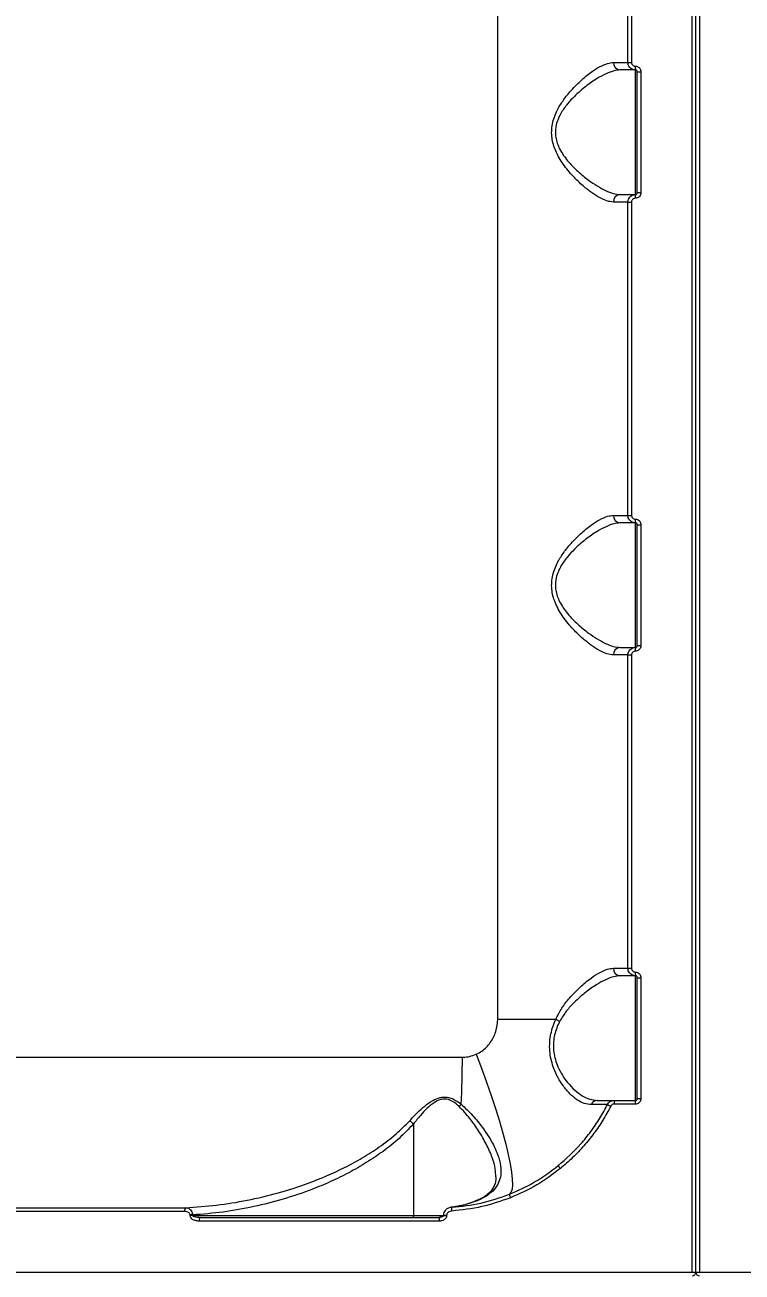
# Model space of a CAD drawing. Header units: millimetres. Extents: x 10665 to 29906, y -6125 to 7364.
# Drawn here: x 23749.5 to 23939.5, y 468.6 to 799 of the extents above; entities that cross this region are included whole.
import ezdxf

# ---------------------------------------------------------------- set-up
doc = ezdxf.new("R2010")
doc.units = ezdxf.units.MM
for name, color, linetype in [('DIKOM_ОБЪЕКТ', 7, 'Continuous'), ('DIKOM_РАЗМЕР_ЗОНА', 7, 'Continuous'), ('DIKOM_РАЗМЕР_ОБЪЕКТА', 7, 'Continuous')]:
    doc.layers.add(name, color=color, linetype=linetype)
doc.styles.add('style1', font='arial.ttf', dxfattribs={"width": 0.8})
doc.dimstyles.new('1-50', dxfattribs={"dimtxt": 300, "dimasz": 200, "dimexe": 100, "dimexo": 0, "dimgap": 100, "dimtad": 1, "dimdec": 0, "dimtxsty": 'style1', "dimcen": 0, "dimclrd": 7, "dimclre": 7, "dimadec": 1, "dimazin": 2, "dimtfac": 1, "dimtdec": 0, "dimtmove": 1, "dimatfit": 3, "dimfxl": 0, "dimlwd": 25, "dimlwe": 18, "dimarcsym": 0})

# ---------------------------------------------------------------- blocks, each defined once
blk = doc.blocks.new('*D16')
at = {"layer": 'Defpoints', "color": 0, "transparency": 16777216}
for p in [(12665, 4926.53), (12665, 1146.89), (26947.71, -1821.93)]:
    blk.add_point(p, dxfattribs=at)
at = {"layer": 'DIKOM_РАЗМЕР_ОБЪЕКТА', "color": 7, "lineweight": 18, "transparency": 16777216}
for p, q in [((12665, 1146.89), (12665, 5026.53)), ((26947.71, -1821.93), (26947.71, 5026.53))]:
    blk.add_line(p, q, dxfattribs=at)
at = {"layer": 'DIKOM_РАЗМЕР_ОБЪЕКТА', "color": 7, "lineweight": 25, "transparency": 16777216}
blk.add_line((26747.71, 4926.53), (12865, 4926.53), dxfattribs=at)
at = {"layer": 'DIKOM_РАЗМЕР_ОБЪЕКТА', "color": 7, "transparency": 16777216}
for points in [[(12865, 4959.86), (12865, 4893.19), (12665, 4926.53)], [(26747.71, 4959.86), (26747.71, 4893.19), (26947.71, 4926.53)]]:
    blk.add_solid(points, dxfattribs=at)
at = {"layer": 'DIKOM_РАЗМЕР_ОБЪЕКТА', "color": 0, "transparency": 16777216, "insert": (21497, 5179.8), "char_height": 300, "attachment_point": 5, "style": 'style1'}
blk.add_mtext('14300', dxfattribs=at)
blk = doc.blocks.new('*D15')
at = {"layer": 'Defpoints', "color": 0, "transparency": 16777216}
for p in [(20416.84, 4419.04), (19675.94, -4001.39), (28567.5, -4001.39)]:
    blk.add_point(p, dxfattribs=at)
at = {"layer": 'DIKOM_РАЗМЕР_ОБЪЕКТА', "color": 7, "lineweight": 18, "transparency": 16777216}
for p, q in [((20416.84, 4419.04), (28667.5, 4419.04)), ((19675.94, -4001.39), (28667.5, -4001.39))]:
    blk.add_line(p, q, dxfattribs=at)
at = {"layer": 'DIKOM_РАЗМЕР_ОБЪЕКТА', "color": 7, "lineweight": 25, "transparency": 16777216}
blk.add_line((28567.5, 4219.04), (28567.5, -3801.39), dxfattribs=at)
at = {"layer": 'DIKOM_РАЗМЕР_ОБЪЕКТА', "color": 7, "transparency": 16777216}
for points in [[(28534.17, 4219.04), (28600.83, 4219.04), (28567.5, 4419.04)], [(28534.17, -3801.39), (28600.83, -3801.39), (28567.5, -4001.39)]]:
    blk.add_solid(points, dxfattribs=at)
at = {"layer": 'DIKOM_РАЗМЕР_ОБЪЕКТА', "color": 0, "transparency": 16777216, "insert": (28247.96, -1553.33), "char_height": 300, "attachment_point": 5, "rotation": 90, "style": 'style1'}
blk.add_mtext('8400', dxfattribs=at)
blk = doc.blocks.new('*D14')
at = {"layer": 'Defpoints', "color": 0, "transparency": 16777216}
for p in [(28947.71, 6914.03), (10665, 1629.88), (28947.71, -1535.43)]:
    blk.add_point(p, dxfattribs=at)
at = {"layer": 'DIKOM_РАЗМЕР_ЗОНА', "color": 7, "lineweight": 18, "transparency": 16777216}
for p, q in [((10665, 1629.88), (10665, 7014.03)), ((28947.71, -1535.43), (28947.71, 7014.03))]:
    blk.add_line(p, q, dxfattribs=at)
at = {"layer": 'DIKOM_РАЗМЕР_ЗОНА', "color": 7, "lineweight": 25, "transparency": 16777216}
blk.add_line((10865, 6914.03), (28747.71, 6914.03), dxfattribs=at)
at = {"layer": 'DIKOM_РАЗМЕР_ЗОНА', "color": 7, "transparency": 16777216}
for points in [[(10865, 6947.36), (10865, 6880.69), (10665, 6914.03)], [(28747.71, 6947.36), (28747.71, 6880.69), (28947.71, 6914.03)]]:
    blk.add_solid(points, dxfattribs=at)
at = {"layer": 'DIKOM_РАЗМЕР_ЗОНА', "color": 0, "transparency": 16777216, "insert": (21431.5, 7167.3), "char_height": 300, "attachment_point": 5, "style": 'style1'}
blk.add_mtext('18300', dxfattribs=at)
blk = doc.blocks.new('*D13')
at = {"layer": 'Defpoints', "color": 0, "transparency": 16777216}
for p in [(20470.84, 6542.55), (29806, 6542.55), (19621.9, -6125)]:
    blk.add_point(p, dxfattribs=at)
at = {"layer": 'DIKOM_РАЗМЕР_ЗОНА', "color": 7, "lineweight": 18, "transparency": 16777216}
for p, q in [((20470.84, 6542.55), (29906, 6542.55)), ((19621.9, -6125), (29906, -6125))]:
    blk.add_line(p, q, dxfattribs=at)
at = {"layer": 'DIKOM_РАЗМЕР_ЗОНА', "color": 7, "lineweight": 25, "transparency": 16777216}
blk.add_line((29806, -5925), (29806, 6342.55), dxfattribs=at)
at = {"layer": 'DIKOM_РАЗМЕР_ЗОНА', "color": 7, "transparency": 16777216}
for points in [[(29772.67, 6342.55), (29839.33, 6342.55), (29806, 6542.55)], [(29772.67, -5925), (29839.33, -5925), (29806, -6125)]]:
    blk.add_solid(points, dxfattribs=at)
at = {"layer": 'DIKOM_РАЗМЕР_ЗОНА', "color": 0, "transparency": 16777216, "insert": (29552.83, 208.78), "char_height": 300, "attachment_point": 5, "rotation": 90, "style": 'style1'}
blk.add_mtext('12650', dxfattribs=at)

msp = doc.modelspace()

# ---------------------------------------------------------------- linework, layer by layer
at = {"layer": 'DIKOM_ОБЪЕКТ', "color": 7, "linetype": 'Continuous', "lineweight": 15}
for p, q in [((23926.28, 468.57), (23926.28, 924.6)), ((23927.28, 468.57), (23927.28, 924.88)), ((23928.29, 925.17), (23928.29, 468.57)), ((23874.78, 535.57), (23874.78, 885.57)), ((23909.28, 789.07), (23909.28, 872.07)), ((23910.24, 872.07), (23910.24, 789.07)), ((23905.43, 789.07), (23909.28, 789.07)), ((23911.28, 787.07), (23907.23, 787.07)), ((23909.28, 789.07), (23910.24, 789.07)), ((23911.28, 754.07), (23911.28, 787.07)), ((23911.78, 786.57), (23912.75, 786.57)), ((23911.78, 754.57), (23911.78, 786.57)), ((23912.75, 786.57), (23912.75, 754.57)), ((23907.23, 754.07), (23911.28, 754.07)), ((23911.78, 754.57), (23912.75, 754.57)), ((23909.28, 752.07), (23905.43, 752.07)), ((23909.28, 752.07), (23910.24, 752.07)), ((23909.28, 669.07), (23909.28, 752.07)), ((23910.24, 752.07), (23910.24, 669.07)), ((23905.43, 669.07), (23909.28, 669.07)), ((23909.28, 669.07), (23910.24, 669.07)), ((23911.28, 667.07), (23907.23, 667.07)), ((23911.28, 634.07), (23911.28, 667.07)), ((23911.78, 666.57), (23912.75, 666.57)), ((23911.78, 634.57), (23911.78, 666.57)), ((23912.75, 666.57), (23912.75, 634.57)), ((23911.78, 634.57), (23912.75, 634.57)), ((23909.28, 632.07), (23905.43, 632.07)), ((23907.23, 634.07), (23911.28, 634.07)), ((23909.28, 632.07), (23910.24, 632.07)), ((23909.28, 549.07), (23909.28, 632.07)), ((23910.24, 632.07), (23910.24, 549.07)), ((23905.43, 549.07), (23909.28, 549.07)), ((23909.28, 549.07), (23910.24, 549.07)), ((23911.28, 547.07), (23907.23, 547.07)), ((23911.28, 514.07), (23911.28, 547.07)), ((23911.78, 546.57), (23912.75, 546.57)), ((23911.78, 514.57), (23911.78, 546.57)), ((23912.75, 546.57), (23912.75, 514.57)), ((23874.78, 535.57), (23890.19, 535.57)), ((23545.28, 525.52), (23865.44, 525.52)), ((23911.25, 513.07), (23905.62, 513.07)), ((23905.67, 514.07), (23911.28, 514.07)), ((23911.78, 514.57), (23912.75, 514.57)), ((23852.47, 507.82), (23852.47, 483.57)), ((23791.83, 484.63), (23728.65, 484.63)), ((23729.09, 485.63), (23792.13, 485.63)), ((23793.3, 483.57), (23793.3, 483.7)), ((23793.94, 483.7), (23793.3, 483.7)), ((23793.94, 483.57), (23793.3, 483.57)), ((23793.94, 483.7), (23793.94, 483.57)), ((23793.94, 483.57), (23852.47, 483.57)), ((23795.98, 483.07), (23859.47, 483.07)), ((23852.47, 483.57), (23860.42, 483.57)), ((23860.42, 483.66), (23860.42, 483.57)), ((23860.42, 483.66), (23861.26, 483.66)), ((23860.42, 483.57), (23861.26, 483.57)), ((23861.26, 483.66), (23861.26, 483.57)), ((23859.31, 482.07), (23795.67, 482.07)), ((23507.28, 468.57), (23926.28, 468.57)), ((23926.28, 468.57), (23927.28, 468.57)), ((23927.28, 468.57), (23928.29, 468.57)), ((23928.29, 468.57), (24347.28, 468.57))]:
    msp.add_line(p, q, dxfattribs=at)
at = {"layer": 'DIKOM_ОБЪЕКТ', "color": 7, "linetype": 'Continuous', "lineweight": 15, "flags": 128}
for points in [[(23869.08, 526.28), (23870.49, 522.59), (23871.82, 518.93), (23873.06, 515.35), (23874.21, 511.87), (23875.24, 508.54), (23876.16, 505.38), (23876.94, 502.42), (23877.59, 499.71), (23878.09, 497.25), (23878.44, 495.08), (23878.64, 493.22), (23878.69, 491.69), (23878.58, 490.5), (23878.31, 489.66), (23877.9, 489.18)], [(23795.98, 483.07), (23795.92, 483.06), (23795.86, 483), (23795.81, 482.91), (23795.76, 482.78), (23795.72, 482.63), (23795.69, 482.46), (23795.68, 482.27), (23795.67, 482.07)], [(23852.63, 483.07), (23852.6, 483.08), (23852.57, 483.11), (23852.54, 483.16), (23852.52, 483.22), (23852.5, 483.3), (23852.48, 483.38), (23852.48, 483.48), (23852.47, 483.57)]]:
    msp.add_lwpolyline(points, dxfattribs=at)
at = {"layer": 'DIKOM_ОБЪЕКТ', "color": 7, "linetype": 'Continuous', "lineweight": 15}
for centre, radius, start, end in [((23907.34, 788.98), 1.91, 177.2463, 266.9506), ((23917.82, 787.82), 6.58, 177.8263, 186.5477), ((23907.34, 752.17), 1.91, 93.0494, 182.7537), ((23917.82, 753.32), 6.58, 173.4507, 182.1753), ((23907.34, 668.98), 1.91, 177.2459, 266.9578), ((23917.82, 667.82), 6.58, 177.8247, 186.5493), ((23907.34, 632.17), 1.91, 93.0524, 182.7508), ((23917.83, 633.32), 6.59, 173.4561, 182.171), ((23907.34, 548.98), 1.91, 177.2492, 266.9476), ((23917.82, 547.82), 6.58, 177.8263, 186.5477), ((23894.15, 541.95), 7.51, 238.1541, 247.1417), ((23629.04, 525.4), 236.39, 357.0036, 0.0293), ((23869.55, 508.87), 6.09, 136.7288, 144.3354), ((23901.24, 512.31), 1.76, 91.825, 158.8692), ((23908.89, 521.26), 9.68, 238.8581, 244.4995), ((23910.5, 513.32), 4.89, 171.1703, 182.9236), ((23917.82, 513.32), 6.58, 173.4507, 182.1753), ((23894, 498.43), 3.55, 207.4633, 222.795), ((23880.28, 489.34), 2.38, 183.7721, 207.0827), ((23864.51, 485.09), 1.97, 160.7334, 190.0898), ((23792.97, 484.84), 1.16, 136.5675, 190.0629), ((23860.98, 482.32), 1.69, 153.3132, 188.3035), ((23926.28, 468.57), 1, 270, 0), ((23928.28, 468.57), 1, 180, 270)]:
    msp.add_arc(centre, radius, start, end, dxfattribs=at)
for points, knots in [([(23905.43, 752.07), (23904.88, 752.14), (23903.77, 752.26), (23901.8, 753.18), (23899.67, 754.54), (23897.3, 756.41), (23894.72, 758.87), (23892.15, 761.95), (23890.11, 765.36), (23889.16, 768.48), (23889.04, 770.92), (23889.25, 772.79), (23889.77, 774.64), (23890.69, 776.74), (23892.07, 779), (23894.15, 781.64), (23896.72, 784.25), (23899.42, 786.45), (23901.85, 788), (23903.84, 788.91), (23904.93, 789.02), (23905.43, 789.07)], [0, 0, 0, 0, 0.054583, 0.111032, 0.165946, 0.222013, 0.289073, 0.35796, 0.422672, 0.477405, 0.504749, 0.533098, 0.562353, 0.592381, 0.639888, 0.688583, 0.759283, 0.83206, 0.890158, 0.949867, 1, 1, 1, 1]), ([(23907.23, 787.07), (23906.71, 787.03), (23905.57, 786.93), (23903.49, 786.12), (23900.98, 784.77), (23898.13, 782.8), (23895.46, 780.5), (23893.25, 778.13), (23891.79, 776.14), (23890.81, 774.23), (23890.16, 772.3), (23890.01, 770.56), (23890.2, 768.94), (23890.53, 767.66), (23891.47, 765.47), (23893.31, 762.87), (23895.99, 760.14), (23898.67, 757.96), (23901.18, 756.28), (23903.39, 755.08), (23905.47, 754.25), (23906.64, 754.13), (23907.23, 754.07)], [0, 0, 0, 0, 0.050714, 0.109915, 0.170724, 0.242652, 0.316473, 0.363749, 0.411988, 0.440048, 0.468858, 0.510101, 0.521088, 0.54682, 0.573408, 0.636933, 0.704612, 0.774149, 0.830252, 0.88733, 0.94288, 1, 1, 1, 1]), ([(23911.28, 787.07), (23911.14, 787.08), (23910.76, 787.11), (23910.2, 787.35), (23909.69, 787.8), (23909.35, 788.4), (23909.31, 788.85), (23909.28, 789.07)], [0, 0, 0, 0, 0.141714, 0.356405, 0.570963, 0.785462, 1, 1, 1, 1]), ([(23910.24, 789.07), (23910.25, 788.96), (23910.28, 788.74), (23910.45, 788.44), (23910.7, 788.21), (23910.99, 788.09), (23911.17, 788.08), (23911.25, 788.07)], [0, 0, 0, 0, 0.214302, 0.428624, 0.643158, 0.858091, 1, 1, 1, 1]), ([(23911.25, 788.07), (23911.36, 788.07), (23911.64, 788.05), (23912.06, 787.87), (23912.44, 787.53), (23912.7, 787.08), (23912.73, 786.74), (23912.75, 786.57)], [0, 0, 0, 0, 0.141846, 0.356727, 0.571366, 0.785768, 1, 1, 1, 1]), ([(23911.78, 786.57), (23911.78, 786.63), (23911.77, 786.74), (23911.68, 786.89), (23911.55, 787.01), (23911.41, 787.07), (23911.32, 787.07), (23911.28, 787.07)], [0, 0, 0, 0, 0.214019, 0.42804, 0.642818, 0.857924, 1, 1, 1, 1]), ([(23909.28, 752.07), (23909.29, 752.22), (23909.32, 752.59), (23909.56, 753.15), (23910.01, 753.66), (23910.61, 754.01), (23911.06, 754.05), (23911.28, 754.07)], [0, 0, 0, 0, 0.140782, 0.355467, 0.57028, 0.78517, 1, 1, 1, 1]), ([(23912.75, 754.57), (23912.74, 754.46), (23912.72, 754.19), (23912.54, 753.76), (23912.2, 753.38), (23911.75, 753.12), (23911.42, 753.09), (23911.25, 753.07)], [0, 0, 0, 0, 0.140596, 0.355125, 0.569867, 0.784877, 1, 1, 1, 1]), ([(23911.28, 754.07), (23911.34, 754.08), (23911.45, 754.09), (23911.6, 754.18), (23911.72, 754.3), (23911.78, 754.44), (23911.78, 754.54), (23911.78, 754.57)], [0, 0, 0, 0, 0.215469, 0.430682, 0.645508, 0.859608, 1, 1, 1, 1]), ([(23911.25, 753.07), (23911.13, 753.06), (23910.91, 753.04), (23910.61, 752.87), (23910.38, 752.61), (23910.26, 752.33), (23910.25, 752.15), (23910.24, 752.07)], [0, 0, 0, 0, 0.215135, 0.430192, 0.644967, 0.859423, 1, 1, 1, 1]), ([(23905.43, 632.07), (23904.88, 632.14), (23903.77, 632.26), (23901.8, 633.18), (23899.67, 634.54), (23897.3, 636.41), (23894.72, 638.87), (23892.15, 641.95), (23890.11, 645.36), (23889.16, 648.48), (23889.04, 650.92), (23889.25, 652.79), (23889.77, 654.64), (23890.69, 656.74), (23892.07, 659), (23894.15, 661.64), (23896.72, 664.25), (23899.42, 666.45), (23901.85, 668), (23903.84, 668.91), (23904.93, 669.02), (23905.43, 669.07)], [0, 0, 0, 0, 0.054582, 0.111032, 0.165947, 0.222012, 0.289072, 0.357962, 0.422674, 0.477403, 0.504751, 0.5331, 0.562354, 0.592383, 0.63989, 0.688585, 0.759283, 0.83206, 0.890159, 0.949867, 1, 1, 1, 1]), ([(23911.28, 667.07), (23911.14, 667.08), (23910.76, 667.11), (23910.2, 667.35), (23909.69, 667.8), (23909.35, 668.4), (23909.31, 668.85), (23909.28, 669.07)], [0, 0, 0, 0, 0.141718, 0.356386, 0.57095, 0.785456, 1, 1, 1, 1]), ([(23910.24, 669.07), (23910.25, 668.96), (23910.28, 668.74), (23910.45, 668.44), (23910.7, 668.21), (23910.99, 668.09), (23911.17, 668.08), (23911.25, 668.07)], [0, 0, 0, 0, 0.214175, 0.428519, 0.643178, 0.858076, 1, 1, 1, 1]), ([(23911.25, 668.07), (23911.36, 668.07), (23911.64, 668.05), (23912.06, 667.87), (23912.44, 667.53), (23912.7, 667.08), (23912.73, 666.74), (23912.75, 666.57)], [0, 0, 0, 0, 0.141836, 0.35674, 0.571297, 0.785684, 1, 1, 1, 1]), ([(23907.23, 667.07), (23906.71, 667.03), (23905.57, 666.93), (23903.49, 666.12), (23900.98, 664.77), (23898.13, 662.8), (23895.46, 660.5), (23893.25, 658.13), (23891.79, 656.13), (23890.81, 654.23), (23890.16, 652.3), (23890.01, 650.56), (23890.2, 648.94), (23890.53, 647.66), (23891.47, 645.47), (23893.31, 642.87), (23895.99, 640.14), (23898.67, 637.96), (23901.18, 636.28), (23903.39, 635.08), (23905.47, 634.25), (23906.64, 634.13), (23907.23, 634.07)], [0, 0, 0, 0, 0.050714, 0.109915, 0.170724, 0.242652, 0.316474, 0.36375, 0.411988, 0.440046, 0.468859, 0.510099, 0.521085, 0.546817, 0.573409, 0.636934, 0.704612, 0.77415, 0.830252, 0.887331, 0.94288, 1, 1, 1, 1]), ([(23911.78, 666.57), (23911.78, 666.63), (23911.77, 666.74), (23911.68, 666.89), (23911.55, 667.01), (23911.41, 667.07), (23911.32, 667.07), (23911.28, 667.07)], [0, 0, 0, 0, 0.213998, 0.428264, 0.642819, 0.857904, 1, 1, 1, 1]), ([(23912.75, 634.57), (23912.74, 634.46), (23912.72, 634.19), (23912.54, 633.76), (23912.2, 633.38), (23911.75, 633.12), (23911.42, 633.09), (23911.25, 633.07)], [0, 0, 0, 0, 0.140685, 0.355103, 0.569903, 0.784895, 1, 1, 1, 1]), ([(23911.28, 634.07), (23911.34, 634.08), (23911.45, 634.09), (23911.6, 634.18), (23911.72, 634.3), (23911.78, 634.44), (23911.78, 634.54), (23911.78, 634.57)], [0, 0, 0, 0, 0.215457, 0.430658, 0.645246, 0.859616, 1, 1, 1, 1]), ([(23909.28, 632.07), (23909.29, 632.22), (23909.32, 632.59), (23909.56, 633.15), (23910.01, 633.66), (23910.61, 634.01), (23911.06, 634.05), (23911.28, 634.07)], [0, 0, 0, 0, 0.140711, 0.355472, 0.570291, 0.785151, 1, 1, 1, 1]), ([(23911.25, 633.07), (23911.13, 633.06), (23910.91, 633.04), (23910.61, 632.87), (23910.38, 632.61), (23910.26, 632.33), (23910.25, 632.15), (23910.24, 632.07)], [0, 0, 0, 0, 0.215151, 0.43015, 0.644941, 0.859412, 1, 1, 1, 1]), ([(23890.19, 535.57), (23890.71, 536.58), (23891.75, 538.63), (23894.01, 541.47), (23896.64, 544.18), (23899.35, 546.4), (23901.78, 547.96), (23903.8, 548.9), (23904.91, 549.02), (23905.43, 549.07)], [0, 0, 0, 0, 0.1261, 0.256724, 0.424336, 0.596861, 0.735299, 0.877568, 1, 1, 1, 1]), ([(23911.28, 547.07), (23911.14, 547.08), (23910.76, 547.11), (23910.2, 547.35), (23909.69, 547.8), (23909.35, 548.4), (23909.31, 548.85), (23909.28, 549.07)], [0, 0, 0, 0, 0.141714, 0.356405, 0.570963, 0.785462, 1, 1, 1, 1]), ([(23910.24, 549.07), (23910.25, 548.96), (23910.28, 548.74), (23910.45, 548.44), (23910.7, 548.21), (23910.99, 548.09), (23911.17, 548.08), (23911.25, 548.07)], [0, 0, 0, 0, 0.214302, 0.428624, 0.643158, 0.858091, 1, 1, 1, 1]), ([(23907.23, 547.07), (23906.69, 547.02), (23905.54, 546.92), (23903.43, 546.09), (23900.91, 544.72), (23898.05, 542.74), (23895.32, 540.36), (23892.93, 537.82), (23891.81, 535.97), (23891.24, 535.03)], [0, 0, 0, 0, 0.122709, 0.262462, 0.406017, 0.574923, 0.74826, 0.872366, 1, 1, 1, 1]), ([(23911.25, 548.07), (23911.36, 548.07), (23911.64, 548.05), (23912.06, 547.87), (23912.44, 547.53), (23912.7, 547.08), (23912.73, 546.74), (23912.75, 546.57)], [0, 0, 0, 0, 0.141846, 0.356727, 0.571366, 0.785768, 1, 1, 1, 1]), ([(23911.78, 546.57), (23911.78, 546.63), (23911.77, 546.74), (23911.68, 546.89), (23911.55, 547.01), (23911.41, 547.07), (23911.32, 547.07), (23911.28, 547.07)], [0, 0, 0, 0, 0.214019, 0.42804, 0.642818, 0.857924, 1, 1, 1, 1]), ([(23869.08, 526.28), (23869.6, 526.55), (23871.05, 527.3), (23872.98, 529.31), (23874.49, 532.26), (23874.69, 534.46), (23874.78, 535.57)], [0, 0, 0, 0, 0.152961, 0.428373, 0.711438, 1, 1, 1, 1]), ([(23899.6, 512.95), (23898.97, 513.01), (23897.72, 513.14), (23895.8, 514.15), (23893.9, 515.72), (23892.21, 517.73), (23890.77, 520.01), (23889.73, 522.24), (23889.01, 524.47), (23888.6, 526.63), (23888.5, 528.9), (23888.8, 531.74), (23889.49, 533.98), (23890.1, 535.36), (23890.19, 535.57)], [0, 0, 0, 0, 0.110101, 0.220216, 0.329285, 0.43831, 0.52496, 0.611514, 0.675341, 0.739097, 0.803993, 0.868886, 0.979726, 1, 1, 1, 1]), ([(23891.24, 535.03), (23891.14, 534.84), (23890.51, 533.58), (23889.81, 531.6), (23889.49, 529.1), (23889.54, 527.69), (23889.72, 526.26), (23890.04, 524.81), (23890.81, 522.75), (23891.91, 520.68), (23893.42, 518.57), (23895.21, 516.69), (23897.19, 515.22), (23899.21, 514.26), (23900.52, 514.14), (23901.18, 514.07)], [0, 0, 0, 0, 0.020098, 0.128726, 0.18527, 0.244002, 0.254862, 0.316794, 0.380587, 0.466418, 0.554628, 0.663822, 0.776164, 0.886556, 1, 1, 1, 1]), ([(23865.44, 525.52), (23865.49, 525.52), (23866.14, 525.53), (23867.39, 525.66), (23868.51, 526.07), (23869.08, 526.28)], [0, 0, 0, 0, 0.04681, 0.514273, 1, 1, 1, 1]), ([(23851.47, 508.67), (23852.16, 509.4), (23853.42, 510.74), (23855.42, 512.59), (23857.4, 514.01), (23859.44, 514.9), (23861.42, 514.99), (23863.36, 514.35), (23864.47, 513.52), (23865.11, 513.05)], [0, 0, 0, 0, 0.183985, 0.340164, 0.495653, 0.62419, 0.73747, 0.849218, 1, 1, 1, 1]), ([(23864.6, 512.42), (23864.04, 512.92), (23863.08, 513.77), (23861.45, 514.42), (23860.33, 514.41), (23859.16, 514.15), (23857.72, 513.41), (23855.97, 511.92), (23854.2, 509.98), (23853.08, 508.59), (23852.47, 507.82)], [0, 0, 0, 0, 0.150399, 0.257907, 0.342071, 0.36555, 0.490505, 0.648811, 0.807934, 1, 1, 1, 1]), ([(23874.26, 493.81), (23874.25, 494.52), (23874.22, 496.13), (23873.38, 499.01), (23871.91, 502.38), (23869.84, 505.86), (23867.5, 509.32), (23865.57, 511.39), (23864.6, 512.42)], [0, 0, 0, 0, 0.125511, 0.289311, 0.475422, 0.661651, 0.830979, 1, 1, 1, 1]), ([(23865.11, 513.05), (23866.16, 512.07), (23868.26, 510.12), (23870.81, 506.83), (23873.04, 503.52), (23874.65, 500.32), (23875.56, 497.4), (23875.76, 494.9), (23875.31, 492.72), (23874.3, 490.85), (23872.66, 489.22), (23870.94, 488.17), (23869.8, 487.67), (23869.54, 487.56)], [0, 0, 0, 0, 0.103936, 0.208056, 0.321364, 0.434612, 0.535131, 0.635568, 0.720265, 0.804895, 0.890154, 0.975335, 1, 1, 1, 1]), ([(23890.84, 496.79), (23892.9, 498.63), (23896.02, 501.41), (23899.52, 505.8), (23901.91, 509.29), (23903.23, 511.76), (23903.89, 512.98)], [0, 0, 0, 0, 0.395173, 0.598677, 0.802185, 1, 1, 1, 1]), ([(23904.73, 512.53), (23904.06, 511.28), (23902.72, 508.8), (23900.33, 505.3), (23897.66, 501.97), (23894.69, 498.84), (23892.49, 496.96), (23891.39, 496.02)], [0, 0, 0, 0, 0.197685, 0.395388, 0.593093, 0.796542, 1, 1, 1, 1]), ([(23903.89, 512.98), (23903.79, 512.98), (23903.6, 512.97), (23902.19, 512.97), (23900.71, 512.96), (23899.84, 512.95), (23899.6, 512.95)], [0, 0, 0, 0, 0.336235, 0.682237, 0.908789, 1, 1, 1, 1]), ([(23901.18, 514.07), (23902.03, 514.07), (23903.77, 514.07), (23905.35, 514.07), (23905.56, 514.07), (23905.67, 514.07)], [0, 0, 0, 0, 0.317516, 0.653916, 1, 1, 1, 1]), ([(23903.89, 512.98), (23903.92, 513.03), (23904.05, 513.28), (23904.4, 513.66), (23905, 514.01), (23905.45, 514.05), (23905.67, 514.07)], [0, 0, 0, 0, 0.080678, 0.387065, 0.693572, 1, 1, 1, 1]), ([(23905.62, 513.07), (23905.51, 513.06), (23905.28, 513.04), (23904.98, 512.87), (23904.81, 512.68), (23904.74, 512.55), (23904.73, 512.53)], [0, 0, 0, 0, 0.306731, 0.613387, 0.919536, 1, 1, 1, 1]), ([(23912.75, 514.57), (23912.74, 514.46), (23912.72, 514.19), (23912.54, 513.76), (23912.2, 513.38), (23911.75, 513.12), (23911.42, 513.09), (23911.25, 513.07)], [0, 0, 0, 0, 0.140596, 0.355125, 0.569867, 0.784877, 1, 1, 1, 1]), ([(23911.28, 514.07), (23911.34, 514.08), (23911.45, 514.09), (23911.6, 514.18), (23911.72, 514.3), (23911.78, 514.44), (23911.78, 514.54), (23911.78, 514.57)], [0, 0, 0, 0, 0.215469, 0.430682, 0.645508, 0.859608, 1, 1, 1, 1]), ([(23792.13, 485.63), (23794.86, 485.82), (23800.32, 486.18), (23808.49, 487.53), (23816.61, 489.44), (23825.28, 492.23), (23832.73, 495.41), (23838.95, 498.78), (23843.52, 501.72), (23847.78, 504.95), (23850.29, 507.48), (23851.47, 508.67)], [0, 0, 0, 0, 0.126975, 0.253956, 0.383672, 0.513376, 0.674674, 0.756562, 0.83843, 0.923823, 1, 1, 1, 1]), ([(23852.47, 507.83), (23851.22, 506.52), (23848.71, 503.88), (23844.47, 500.51), (23840.01, 497.5), (23835.35, 494.84), (23830.51, 492.48), (23824.71, 490.07), (23817.93, 487.78), (23810.1, 485.8), (23802.09, 484.35), (23796.66, 483.92), (23793.94, 483.7)], [0, 0, 0, 0, 0.082283, 0.165563, 0.247516, 0.32949, 0.412925, 0.496369, 0.620905, 0.745453, 0.872728, 1, 1, 1, 1]), ([(23851.47, 508.67), (23851.5, 508.65), (23851.67, 508.53), (23852.01, 508.26), (23852.31, 507.98), (23852.47, 507.83)], [0, 0, 0, 0, 0.092698, 0.497833, 1, 1, 1, 1]), ([(23852.47, 507.82), (23852.47, 507.82), (23852.47, 507.83), (23852.47, 507.83), (23852.47, 507.83), (23852.47, 507.83)], [0, 0, 0, 0, 0.411466, 0.761646, 1, 1, 1, 1]), ([(23877.9, 489.18), (23880.17, 490.19), (23884.77, 492.23), (23888.8, 495.26), (23890.84, 496.79)], [0, 0, 0, 0, 0.494163, 1, 1, 1, 1]), ([(23891.39, 496.02), (23889.35, 494.49), (23885.23, 491.39), (23880.53, 489.31), (23878.16, 488.25)], [0, 0, 0, 0, 0.494176, 1, 1, 1, 1]), ([(23874.3, 493.82), (23874.3, 493.54), (23874.3, 492.79), (23874.01, 491.73), (23873.48, 490.65), (23872.71, 489.7), (23871.71, 488.85), (23870.56, 488.11), (23869.61, 487.69), (23869.19, 487.5)], [0, 0, 0, 0, 0.106446, 0.277046, 0.456148, 0.600077, 0.738792, 0.885793, 1, 1, 1, 1]), ([(23862.65, 485.74), (23865.22, 486), (23870.43, 486.54), (23875.39, 488.29), (23877.9, 489.18)], [0, 0, 0, 0, 0.493767, 1, 1, 1, 1]), ([(23869.2, 487.53), (23868.93, 487.41), (23867.78, 486.9), (23865.68, 486.31), (23863.71, 485.85), (23862.64, 485.76), (23862.5, 485.74)], [0, 0, 0, 0, 0.122495, 0.52934, 0.938046, 1, 1, 1, 1]), ([(23878.16, 488.25), (23875.65, 487.37), (23870.59, 485.58), (23865.27, 485.02), (23862.57, 484.74)], [0, 0, 0, 0, 0.493762, 1, 1, 1, 1]), ([(23869.54, 487.56), (23868.56, 487.19), (23866.3, 486.34), (23863.97, 485.95), (23862.65, 485.74)], [0, 0, 0, 0, 0.436572, 1, 1, 1, 1]), ([(23869.22, 487.5), (23869.22, 487.5), (23869.3, 487.56), (23869.42, 487.56), (23869.53, 487.56), (23869.54, 487.56)], [0, 0, 0, 0, 0.089086, 0.858505, 1, 1, 1, 1]), ([(23793.3, 483.7), (23793.29, 483.78), (23793.28, 483.93), (23793.13, 484.17), (23792.85, 484.41), (23792.39, 484.6), (23792.02, 484.62), (23791.83, 484.63)], [0, 0, 0, 0, 0.119006, 0.237397, 0.412324, 0.691035, 1, 1, 1, 1]), ([(23792.13, 485.63), (23792.36, 485.6), (23792.83, 485.53), (23793.38, 485.11), (23793.72, 484.63), (23793.9, 484.16), (23793.93, 483.85), (23793.94, 483.7)], [0, 0, 0, 0, 0.273628, 0.537244, 0.720796, 0.85659, 1, 1, 1, 1]), ([(23795.67, 482.07), (23795.36, 482.1), (23794.76, 482.14), (23794.03, 482.45), (23793.58, 482.84), (23793.35, 483.21), (23793.32, 483.45), (23793.3, 483.57)], [0, 0, 0, 0, 0.308907, 0.592334, 0.769745, 0.88447, 1, 1, 1, 1]), ([(23793.94, 483.57), (23793.94, 483.56), (23793.95, 483.52), (23793.99, 483.46), (23794.14, 483.34), (23794.8, 483.11), (23795.45, 483.09), (23795.98, 483.07)], [0, 0, 0, 0, 0.023289, 0.052041, 0.104285, 0.273396, 1, 1, 1, 1]), ([(23861.26, 483.57), (23861.25, 483.43), (23861.22, 483.16), (23860.98, 482.75), (23860.55, 482.37), (23859.96, 482.12), (23859.51, 482.09), (23859.31, 482.07)], [0, 0, 0, 0, 0.152254, 0.304041, 0.508027, 0.773231, 1, 1, 1, 1]), ([(23860.42, 483.62), (23860.42, 483.6), (23860.43, 483.57), (23860.41, 483.51), (23860.37, 483.42), (23860.24, 483.29), (23859.96, 483.14), (23859.68, 483.07), (23859.5, 483.08), (23859.47, 483.08)], [0, 0, 0, 0, 0.036205, 0.077226, 0.141993, 0.291398, 0.54294, 0.918444, 1, 1, 1, 1]), ([(23862.5, 485.71), (23862.46, 485.71), (23862.11, 485.69), (23861.53, 485.45), (23860.88, 484.96), (23860.53, 484.35), (23860.39, 483.89), (23860.42, 483.67), (23860.43, 483.66)], [0, 0, 0, 0, 0.038149, 0.333135, 0.574968, 0.790905, 0.993559, 1, 1, 1, 1]), ([(23862.57, 484.74), (23862.41, 484.72), (23862.08, 484.67), (23861.67, 484.44), (23861.41, 484.15), (23861.28, 483.89), (23861.27, 483.73), (23861.26, 483.66)], [0, 0, 0, 0, 0.271785, 0.538863, 0.73763, 0.89666, 1, 1, 1, 1])]:
    msp.add_open_spline(points, degree=3, knots=knots, dxfattribs=at)

# ---------------------------------------------------------------- dimensions: what is measured, and where the dimension line sits
at = {"layer": 'DIKOM_РАЗМЕР_ЗОНА'}
dim = msp.add_linear_dim(base=(28947.71, 6914.03), p1=(10665, 1629.88), p2=(28947.71, -1535.43), text='18300', dimstyle='1-50', override={"dimscale": 1, "dimtix": 0, "dimtofl": 1, "dimtmove": 1, "dimatfit": 3}, dxfattribs=at)
dim.commit()
dim.dimension.update_dxf_attribs({"geometry": '*D14', "text_midpoint": (21431.5, 6914.03), "dimtype": 160})
dim = msp.add_linear_dim(base=(29806, 6542.55), p1=(19621.9, -6125), p2=(20470.84, 6542.55), angle=90, text='12650', dimstyle='1-50', dxfattribs=at)
dim.commit()
dim.dimension.update_dxf_attribs({"geometry": '*D13', "text_midpoint": (29806, 208.78), "dimtype": 160})
at = {"layer": 'DIKOM_РАЗМЕР_ОБЪЕКТА'}
dim = msp.add_linear_dim(base=(12665, 4926.53), p1=(26947.71, -1821.93), p2=(12665, 1146.89), angle=180, text='14300', dimstyle='1-50', override={"dimscale": 1, "dimtix": 0, "dimtofl": 1, "dimtmove": 1, "dimatfit": 3}, dxfattribs=at)
dim.commit()
dim.dimension.update_dxf_attribs({"geometry": '*D16', "text_midpoint": (21497, 4926.53), "dimtype": 160})
dim = msp.add_linear_dim(base=(28567.5, -4001.39), p1=(20416.84, 4419.04), p2=(19675.94, -4001.39), angle=90, text='8400', dimstyle='1-50', dxfattribs=at)
dim.commit()
dim.dimension.update_dxf_attribs({"geometry": '*D15', "text_midpoint": (28501.13, -1553.33), "dimtype": 160})

doc.saveas('drawing.dxf')
